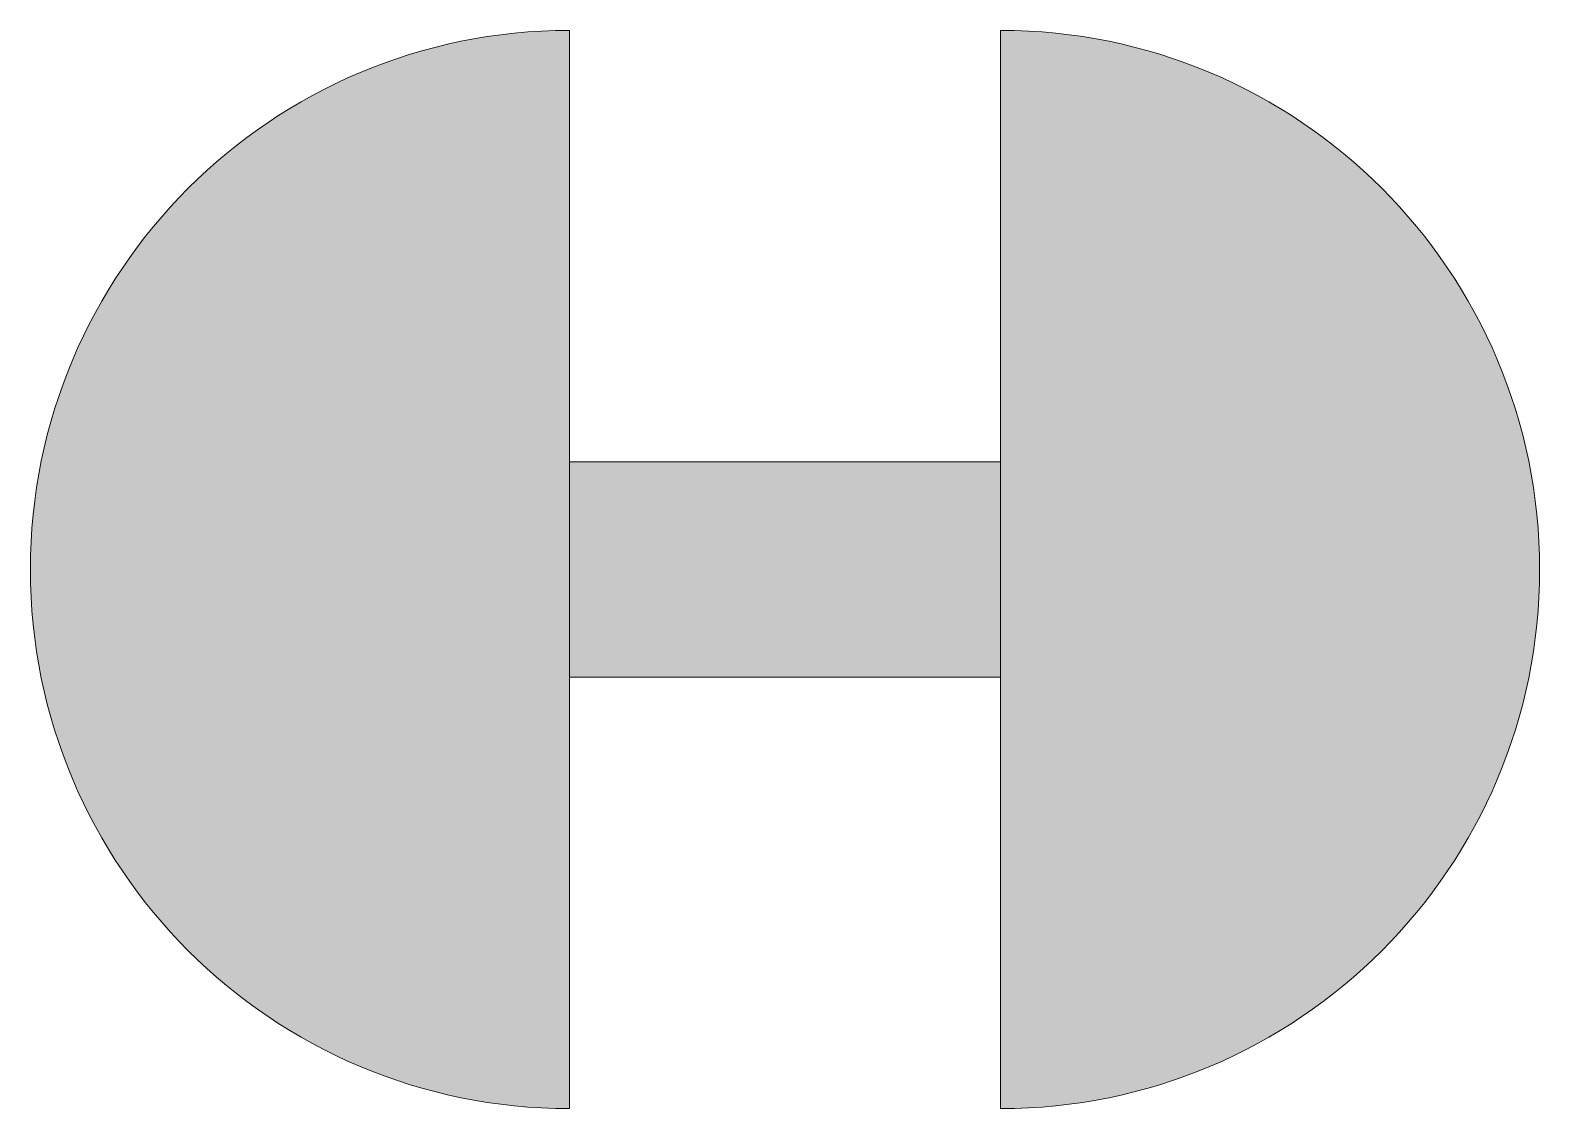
# Model space of a CAD drawing. Header units: inches. Extents: x -0.025 to 0.045, y -0.025 to 0.025.
import ezdxf

# ---------------------------------------------------------------- set-up
doc = ezdxf.new("R2010")
doc.units = ezdxf.units.IN
doc.header["$MEASUREMENT"] = 0
for name, color, linetype, lineweight, true_color in [('Bridge', 7, 'Continuous', 25, 0x000000), ('Left', 7, 'Continuous', 25, 0x000000), ('Right', 7, 'Continuous', 25, 0x000000)]:
    doc.layers.add(name, color=color, linetype=linetype, lineweight=lineweight, true_color=true_color)

msp = doc.modelspace()

# ---------------------------------------------------------------- hatches: boundary and pattern name
at = {"layer": 'Bridge'}
msp.add_hatch(color=256, dxfattribs=at).paths.add_polyline_path([(0.02, -0.005), (0.02, 0.005), (0, 0.005), (0, -0.005)])
at = {"layer": 'Left'}
h = msp.add_hatch(color=256, dxfattribs=at)
edge = h.paths.add_edge_path()
edge.add_line((0, 0.025), (0, -0.025))
edge.add_arc((0, 0), 0.025, 90, 270, ccw=False)
at = {"layer": 'Right'}
h = msp.add_hatch(color=256, dxfattribs=at)
edge = h.paths.add_edge_path()
edge.add_arc((0.02, 0), 0.025, 270, 90, ccw=False)
edge.add_line((0.02, -0.025), (0.02, 0.025))

# ---------------------------------------------------------------- linework, layer by layer
at = {"layer": 'Bridge', "lineweight": 5}
for p, q in [((0, 0.005), (0.02, 0.005)), ((0, 0.005), (0, -0.005)), ((0.02, -0.005), (0.02, 0.005)), ((0, -0.005), (0.02, -0.005))]:
    msp.add_line(p, q, dxfattribs=at)
at = {"layer": 'Left', "lineweight": 5}
msp.add_line((0, 0.025), (0, -0.025), dxfattribs=at)
msp.add_arc((0, 0), 0.025, 90, 270, dxfattribs=at)
at = {"layer": 'Right', "lineweight": 5}
msp.add_line((0.02, 0.025), (0.02, -0.025), dxfattribs=at)
msp.add_arc((0.02, 0), 0.025, 270, 90, dxfattribs=at)

doc.saveas('drawing.dxf')
